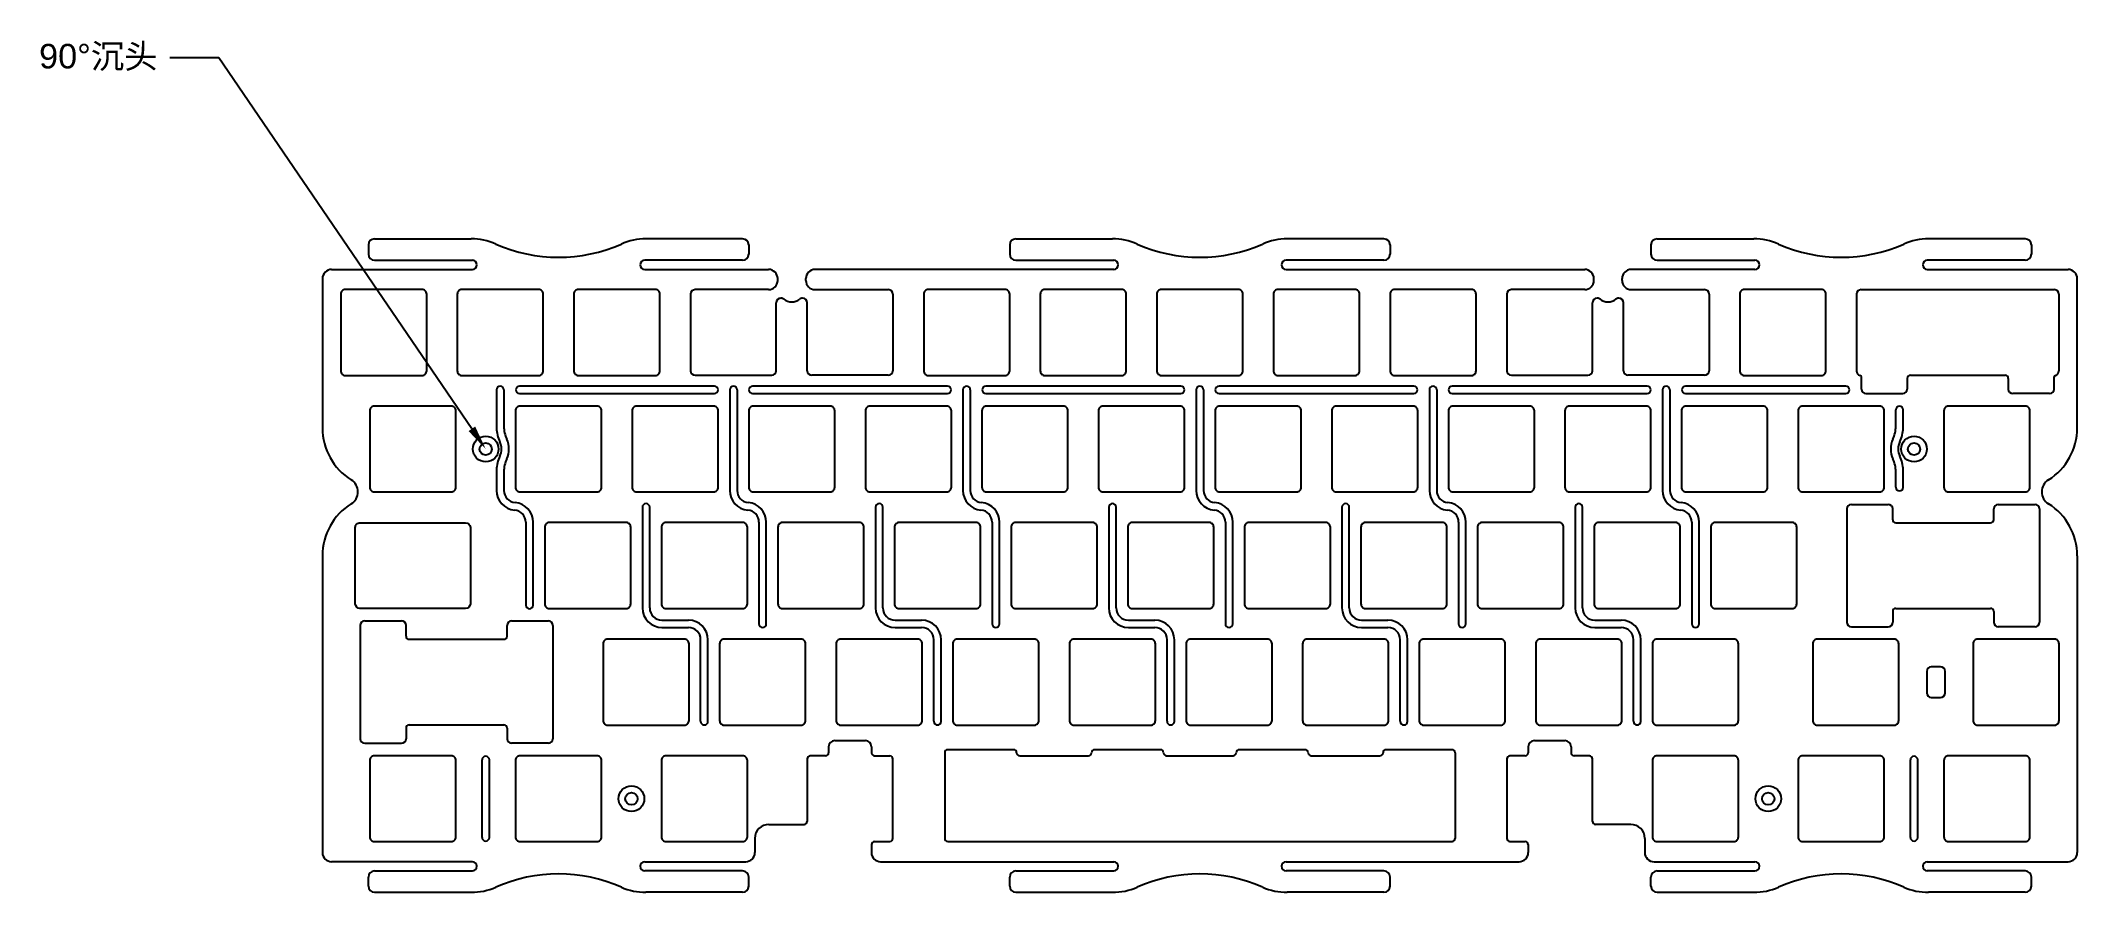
# Model space of a CAD drawing. Header units: millimetres. Extents: x -34 to 299, y 18 to 157.
import ezdxf
from ezdxf import colors
from ezdxf.entities.mleader import LeaderData, LeaderLine
from ezdxf.math import Vec2, Vec3

# ---------------------------------------------------------------- set-up
doc = ezdxf.new("R2010")
doc.units = ezdxf.units.MM
doc.styles.get("Standard").update_dxf_attribs({"font": 'arial.ttf'})

msp = doc.modelspace()

# ---------------------------------------------------------------- linework, layer by layer
for p, q in [((19.66, 124.01), (19.66, 122.51)), ((20.66, 125.01), (36.46, 125.01)), ((80.81, 125.01), (65.02, 125.01)), ((81.81, 124.01), (81.81, 122.51)), ((124.44, 124.01), (124.44, 122.51)), ((125.44, 125.01), (141.23, 125.01)), ((185.59, 125.01), (169.8, 125.01)), ((186.59, 124.01), (186.59, 122.51)), ((229.21, 124.01), (229.21, 122.51)), ((230.21, 125.01), (246.01, 125.01)), ((290.36, 125.01), (274.57, 125.01)), ((291.36, 124.01), (291.36, 122.51)), ((13.66, 120.01), (36.66, 120.01)), ((20.66, 121.51), (36.66, 121.51)), ((37.41, 120.76), (37.41, 120.76)), ((64.06, 120.76), (64.06, 120.76)), ((80.81, 121.51), (64.81, 121.51)), ((64.81, 120.01), (85.04, 120.01)), ((141.44, 120.01), (92.64, 120.01)), ((125.44, 121.51), (141.44, 121.51)), ((142.19, 120.76), (142.19, 120.76)), ((168.84, 120.76), (168.84, 120.76)), ((185.59, 121.51), (169.59, 121.51)), ((169.59, 120.01), (218.39, 120.01)), ((246.21, 120.01), (225.99, 120.01)), ((230.21, 121.51), (246.21, 121.51)), ((246.96, 120.76), (246.96, 120.76)), ((273.61, 120.76), (273.61, 120.76)), ((290.36, 121.51), (274.36, 121.51)), ((274.36, 120.01), (297.36, 120.01)), ((12.16, 118.51), (12.16, 94.11)), ((85.04, 116.71), (73.06, 116.71)), ((86.54, 118.21), (86.54, 118.51)), ((91.14, 118.21), (91.14, 118.51)), ((92.64, 116.71), (104.61, 116.71)), ((218.39, 116.71), (206.41, 116.71)), ((219.89, 118.21), (219.89, 118.51)), ((224.49, 118.21), (224.49, 118.51)), ((225.99, 116.71), (237.96, 116.71)), ((298.86, 94.11), (298.86, 118.51)), ((72.31, 115.96), (72.31, 103.46)), ((86.31, 103.46), (86.31, 114.56)), ((87.06, 115.31), (87.09, 115.31)), ((90.61, 115.31), (90.59, 115.31)), ((91.36, 103.46), (91.36, 114.56)), ((105.36, 115.96), (105.36, 103.46)), ((205.66, 115.96), (205.66, 103.46)), ((219.66, 103.46), (219.66, 114.56)), ((220.41, 115.31), (220.44, 115.31)), ((223.96, 115.31), (223.94, 115.31)), ((224.71, 103.46), (224.71, 114.56)), ((238.71, 115.96), (238.71, 103.46)), ((262.81, 115.96), (262.81, 103.43)), ((295.86, 115.96), (295.86, 103.43)), ((40.61, 100.34), (40.61, 94.1)), ((41.21, 100.94), (41.21, 100.94)), ((41.81, 100.34), (41.81, 94.37)), ((43.74, 100.34), (43.74, 100.34)), ((76.19, 100.94), (44.34, 100.94)), ((73.06, 102.71), (85.56, 102.71)), ((76.79, 100.34), (76.79, 100.34)), ((78.71, 100.34), (78.71, 83.87)), ((79.31, 100.94), (79.31, 100.94)), ((79.91, 100.34), (79.91, 83.89)), ((81.84, 100.34), (81.84, 100.34)), ((114.29, 100.94), (82.44, 100.94)), ((104.61, 102.71), (92.11, 102.71)), ((114.89, 100.34), (114.89, 100.34)), ((116.81, 100.34), (116.81, 83.87)), ((117.41, 100.94), (117.41, 100.94)), ((118.01, 100.34), (118.01, 83.89)), ((119.94, 100.34), (119.94, 100.34)), ((152.39, 100.94), (120.54, 100.94)), ((152.99, 100.34), (152.99, 100.34)), ((154.91, 100.34), (154.91, 83.87)), ((155.51, 100.94), (155.51, 100.94)), ((156.11, 100.34), (156.11, 83.89)), ((158.04, 100.34), (158.04, 100.34)), ((190.49, 100.94), (158.64, 100.94)), ((191.09, 100.34), (191.09, 100.34)), ((193.01, 100.34), (193.01, 83.87)), ((193.61, 100.94), (193.61, 100.94)), ((194.21, 100.34), (194.21, 83.89)), ((196.14, 100.34), (196.14, 100.34)), ((228.59, 100.94), (196.74, 100.94)), ((206.41, 102.71), (218.91, 102.71)), ((237.96, 102.71), (225.46, 102.71)), ((229.19, 100.34), (229.19, 100.34)), ((231.11, 100.34), (231.11, 83.87)), ((231.71, 100.94), (231.71, 100.94)), ((232.31, 100.34), (232.31, 83.89)), ((234.24, 100.34), (234.24, 100.34)), ((261.06, 100.94), (234.84, 100.94)), ((261.66, 100.34), (261.66, 100.34)), ((263.59, 100.46), (263.59, 102.44)), ((271.09, 102.21), (271.09, 100.46)), ((287.59, 102.21), (287.59, 100.46)), ((295.09, 100.46), (295.09, 102.44)), ((44.34, 99.74), (76.19, 99.74)), ((82.44, 99.74), (114.29, 99.74)), ((120.54, 99.74), (152.39, 99.74)), ((158.64, 99.74), (190.49, 99.74)), ((196.74, 99.74), (228.59, 99.74)), ((234.84, 99.74), (261.06, 99.74)), ((269.21, 94.37), (269.21, 97.06)), ((269.81, 97.66), (269.81, 97.66)), ((270.41, 94.1), (270.41, 97.06)), ((40.61, 87.23), (40.61, 83.87)), ((41.81, 86.96), (41.81, 83.89)), ((269.21, 84.41), (269.21, 86.96)), ((270.41, 84.41), (270.41, 87.23)), ((269.81, 83.81), (269.81, 83.81)), ((64.43, 81.14), (64.43, 64.69)), ((65.03, 81.74), (65.03, 81.74)), ((65.63, 64.69), (65.63, 81.14)), ((102.53, 81.14), (102.53, 64.69)), ((103.13, 81.74), (103.13, 81.74)), ((103.73, 64.69), (103.73, 81.14)), ((140.63, 81.14), (140.63, 64.69)), ((141.23, 81.74), (141.23, 81.74)), ((141.83, 64.69), (141.83, 81.14)), ((178.73, 81.14), (178.73, 64.69)), ((179.33, 81.74), (179.33, 81.74)), ((179.93, 64.69), (179.93, 81.14)), ((216.83, 81.14), (216.83, 64.69)), ((217.43, 81.74), (217.43, 81.74)), ((218.03, 64.69), (218.03, 81.14)), ((268.71, 79.11), (268.71, 80.86)), ((285.21, 79.11), (285.21, 80.86)), ((285.96, 81.61), (291.96, 81.61)), ((45.38, 78.69), (45.38, 65.16)), ((46.58, 65.16), (46.58, 78.71)), ((83.48, 78.69), (83.48, 62.09)), ((84.68, 62.09), (84.68, 78.71)), ((121.58, 78.69), (121.58, 62.09)), ((122.78, 62.09), (122.78, 78.71)), ((159.68, 78.69), (159.68, 62.09)), ((160.88, 62.09), (160.88, 78.71)), ((197.78, 78.69), (197.78, 62.09)), ((198.98, 62.09), (198.98, 78.71)), ((235.88, 78.69), (235.88, 62.09)), ((237.08, 62.09), (237.08, 78.71)), ((12.16, 73.22), (12.16, 24.71)), ((298.86, 73.22), (298.86, 24.71)), ((45.98, 64.56), (45.98, 64.56)), ((268.71, 64.11), (268.71, 62.36)), ((285.21, 64.11), (285.21, 62.36)), ((25.82, 60.06), (25.82, 61.81)), ((42.32, 60.06), (42.32, 61.81)), ((43.07, 62.56), (49.07, 62.56)), ((67.63, 62.69), (71.95, 62.69)), ((67.63, 61.49), (71.95, 61.49)), ((84.08, 61.49), (84.08, 61.49)), ((105.73, 62.69), (110.05, 62.69)), ((105.73, 61.49), (110.05, 61.49)), ((122.18, 61.49), (122.18, 61.49)), ((143.83, 62.69), (148.15, 62.69)), ((143.83, 61.49), (148.15, 61.49)), ((160.28, 61.49), (160.28, 61.49)), ((181.93, 62.69), (186.25, 62.69)), ((181.93, 61.49), (186.25, 61.49)), ((198.38, 61.49), (198.38, 61.49)), ((220.03, 62.69), (224.35, 62.69)), ((220.03, 61.49), (224.35, 61.49)), ((236.48, 61.49), (236.48, 61.49)), ((73.95, 46.16), (73.95, 59.49)), ((75.15, 46.16), (75.15, 59.49)), ((112.05, 46.16), (112.05, 59.49)), ((113.25, 46.16), (113.25, 59.49)), ((150.15, 46.16), (150.15, 59.49)), ((151.35, 46.16), (151.35, 59.49)), ((188.25, 46.16), (188.25, 59.49)), ((189.45, 46.16), (189.45, 59.49)), ((226.35, 46.16), (226.35, 59.49)), ((227.55, 46.16), (227.55, 59.49)), ((274.27, 54.31), (274.27, 50.81)), ((276.52, 55.06), (275.02, 55.06)), ((277.27, 50.81), (277.27, 54.31)), ((275.02, 50.06), (276.52, 50.06)), ((25.82, 45.06), (25.82, 43.31)), ((42.32, 45.06), (42.32, 43.31)), ((74.55, 45.56), (74.55, 45.56)), ((112.65, 45.56), (112.65, 45.56)), ((150.75, 45.56), (150.75, 45.56)), ((188.85, 45.56), (188.85, 45.56)), ((226.95, 45.56), (226.95, 45.56)), ((38.83, 40.44), (38.83, 40.44)), ((91.36, 40.01), (91.36, 29.81)), ((94.36, 40.51), (91.86, 40.51)), ((94.86, 42.01), (94.86, 41.01)), ((101.86, 42.01), (101.86, 41.01)), ((102.36, 40.51), (104.86, 40.51)), ((105.36, 27.01), (105.36, 40.01)), ((113.82, 41.01), (113.82, 27.01)), ((125.08, 41.51), (114.32, 41.51)), ((125.58, 41.01), (125.58, 41.01)), ((126.08, 40.51), (137.32, 40.51)), ((137.82, 41.01), (137.82, 41.01)), ((149.08, 41.51), (138.32, 41.51)), ((149.58, 41.01), (149.58, 41.01)), ((150.08, 40.51), (160.94, 40.51)), ((161.44, 41.01), (161.44, 41.01)), ((172.71, 41.51), (161.94, 41.51)), ((173.21, 41.01), (173.21, 41.01)), ((173.71, 40.51), (184.94, 40.51)), ((185.44, 41.01), (185.44, 41.01)), ((196.71, 41.51), (185.94, 41.51)), ((197.21, 41.01), (197.21, 27.01)), ((205.66, 40.01), (205.66, 27.01)), ((208.66, 40.51), (206.16, 40.51)), ((209.16, 42.01), (209.16, 41.01)), ((216.16, 42.01), (216.16, 41.01)), ((219.16, 40.51), (216.66, 40.51)), ((219.66, 29.81), (219.66, 40.01)), ((272.19, 40.44), (272.19, 40.44)), ((38.23, 27.19), (38.23, 39.84)), ((39.43, 27.19), (39.43, 39.84)), ((271.59, 27.19), (271.59, 39.84)), ((272.79, 27.19), (272.79, 39.84)), ((82.81, 27.01), (82.81, 24.71)), ((85.11, 29.31), (90.86, 29.31)), ((225.91, 29.31), (220.16, 29.31)), ((228.21, 27.01), (228.21, 24.71)), ((38.83, 26.59), (38.83, 26.59)), ((101.86, 26.01), (101.86, 24.71)), ((102.36, 26.51), (104.86, 26.51)), ((114.32, 26.51), (196.71, 26.51)), ((206.16, 26.51), (208.66, 26.51)), ((209.16, 26.01), (209.16, 24.71)), ((272.19, 26.59), (272.19, 26.59)), ((36.66, 23.21), (13.66, 23.21)), ((19.66, 19.21), (19.66, 20.71)), ((20.66, 21.71), (36.66, 21.71)), ((37.41, 22.46), (37.41, 22.46)), ((64.06, 22.46), (64.06, 22.46)), ((64.81, 23.21), (81.31, 23.21)), ((80.81, 21.71), (64.81, 21.71)), ((81.81, 19.21), (81.81, 20.71)), ((103.36, 23.21), (141.44, 23.21)), ((124.44, 19.21), (124.44, 20.71)), ((125.44, 21.71), (141.44, 21.71)), ((142.19, 22.46), (142.19, 22.46)), ((168.84, 22.46), (168.84, 22.46)), ((169.59, 23.21), (207.66, 23.21)), ((185.59, 21.71), (169.59, 21.71)), ((186.59, 19.21), (186.59, 20.71)), ((229.21, 19.21), (229.21, 20.71)), ((229.71, 23.21), (246.21, 23.21)), ((230.21, 21.71), (246.21, 21.71)), ((246.96, 22.46), (246.96, 22.46)), ((273.61, 22.46), (273.61, 22.46)), ((274.36, 23.21), (297.36, 23.21)), ((290.36, 21.71), (274.36, 21.71)), ((291.36, 19.21), (291.36, 20.71)), ((20.66, 18.21), (36.46, 18.21)), ((80.81, 18.21), (65.02, 18.21)), ((125.44, 18.21), (141.23, 18.21)), ((185.59, 18.21), (169.8, 18.21)), ((230.21, 18.21), (246.01, 18.21)), ((290.36, 18.21), (274.57, 18.21))]:
    msp.add_line(p, q)
at = {"linetype": 'Continuous'}
for p, q in [((263.56, 116.71), (295.11, 116.71)), ((271.59, 102.71), (287.09, 102.71)), ((264.34, 99.71), (270.34, 99.71)), ((294.34, 99.71), (288.34, 99.71)), ((261.21, 80.86), (261.21, 62.36)), ((261.96, 81.61), (267.96, 81.61)), ((292.71, 80.86), (292.71, 62.36)), ((269.21, 78.61), (284.71, 78.61)), ((269.21, 64.61), (284.71, 64.61)), ((18.32, 61.81), (18.32, 43.31)), ((19.07, 62.56), (25.07, 62.56)), ((49.82, 61.81), (49.82, 43.31)), ((261.96, 61.61), (267.96, 61.61)), ((291.96, 61.61), (285.96, 61.61)), ((26.32, 59.56), (41.82, 59.56)), ((26.32, 45.56), (41.82, 45.56)), ((19.07, 42.56), (25.07, 42.56)), ((49.07, 42.56), (43.07, 42.56)), ((95.86, 43.01), (100.86, 43.01)), ((210.16, 43.01), (215.16, 43.01))]:
    msp.add_line(p, q, dxfattribs=at)
for points in [[(15.89, 102.69), (28.44, 102.69, 0.414214), (29.19, 103.44), (29.19, 115.99, 0.414214), (28.44, 116.74), (15.89, 116.74, 0.414214), (15.14, 115.99), (15.14, 103.44, 0.414214)], [(34.94, 102.69), (47.49, 102.69, 0.414214), (48.24, 103.44), (48.24, 115.99, 0.414214), (47.49, 116.74), (34.94, 116.74, 0.414214), (34.19, 115.99), (34.19, 103.44, 0.414214)], [(53.99, 102.69), (66.54, 102.69, 0.414214), (67.29, 103.44), (67.29, 115.99, 0.414214), (66.54, 116.74), (53.99, 116.74, 0.414214), (53.24, 115.99), (53.24, 103.44, 0.414214)], [(111.14, 102.69), (123.69, 102.69, 0.414214), (124.44, 103.44), (124.44, 115.99, 0.414214), (123.69, 116.74), (111.14, 116.74, 0.414214), (110.39, 115.99), (110.39, 103.44, 0.414214)], [(130.19, 102.69), (142.74, 102.69, 0.414214), (143.49, 103.44), (143.49, 115.99, 0.414214), (142.74, 116.74), (130.19, 116.74, 0.414214), (129.44, 115.99), (129.44, 103.44, 0.414214)], [(149.24, 102.69), (161.79, 102.69, 0.414214), (162.54, 103.44), (162.54, 115.99, 0.414214), (161.79, 116.74), (149.24, 116.74, 0.414214), (148.49, 115.99), (148.49, 103.44, 0.414214)], [(168.29, 102.69), (180.84, 102.69, 0.414214), (181.59, 103.44), (181.59, 115.99, 0.414214), (180.84, 116.74), (168.29, 116.74, 0.414214), (167.54, 115.99), (167.54, 103.44, 0.414214)], [(187.34, 102.69), (199.89, 102.69, 0.414214), (200.64, 103.44), (200.64, 115.99, 0.414214), (199.89, 116.74), (187.34, 116.74, 0.414214), (186.59, 115.99), (186.59, 103.44, 0.414214)], [(244.49, 102.69), (257.04, 102.69, 0.414214), (257.79, 103.44), (257.79, 115.99, 0.414214), (257.04, 116.74), (244.49, 116.74, 0.414214), (243.74, 115.99), (243.74, 103.44, 0.414214)], [(20.65, 83.64), (33.2, 83.64, 0.414214), (33.95, 84.39), (33.95, 96.94, 0.414214), (33.2, 97.69), (20.65, 97.69, 0.414214), (19.9, 96.94), (19.9, 84.39, 0.414214)], [(44.46, 83.64), (57.01, 83.64, 0.414214), (57.76, 84.39), (57.76, 96.94, 0.414214), (57.01, 97.69), (44.46, 97.69, 0.414214), (43.71, 96.94), (43.71, 84.39, 0.414214)], [(63.51, 83.64), (76.06, 83.64, 0.414214), (76.81, 84.39), (76.81, 96.94, 0.414214), (76.06, 97.69), (63.51, 97.69, 0.414214), (62.76, 96.94), (62.76, 84.39, 0.414214)], [(82.56, 83.64), (95.11, 83.64, 0.414214), (95.86, 84.39), (95.86, 96.94, 0.414214), (95.11, 97.69), (82.56, 97.69, 0.414214), (81.81, 96.94), (81.81, 84.39, 0.414214)], [(101.61, 83.64), (114.16, 83.64, 0.414214), (114.91, 84.39), (114.91, 96.94, 0.414214), (114.16, 97.69), (101.61, 97.69, 0.414214), (100.86, 96.94), (100.86, 84.39, 0.414214)], [(120.66, 83.64), (133.21, 83.64, 0.414214), (133.96, 84.39), (133.96, 96.94, 0.414214), (133.21, 97.69), (120.66, 97.69, 0.414214), (119.91, 96.94), (119.91, 84.39, 0.414214)], [(139.71, 83.64), (152.26, 83.64, 0.414214), (153.01, 84.39), (153.01, 96.94, 0.414214), (152.26, 97.69), (139.71, 97.69, 0.414214), (138.96, 96.94), (138.96, 84.39, 0.414214)], [(158.76, 83.64), (171.31, 83.64, 0.414214), (172.06, 84.39), (172.06, 96.94, 0.414214), (171.31, 97.69), (158.76, 97.69, 0.414214), (158.01, 96.94), (158.01, 84.39, 0.414214)], [(177.81, 83.64), (190.36, 83.64, 0.414214), (191.11, 84.39), (191.11, 96.94, 0.414214), (190.36, 97.69), (177.81, 97.69, 0.414214), (177.06, 96.94), (177.06, 84.39, 0.414214)], [(196.86, 83.64), (209.41, 83.64, 0.414214), (210.16, 84.39), (210.16, 96.94, 0.414214), (209.41, 97.69), (196.86, 97.69, 0.414214), (196.11, 96.94), (196.11, 84.39, 0.414214)], [(215.91, 83.64), (228.46, 83.64, 0.414214), (229.21, 84.39), (229.21, 96.94, 0.414214), (228.46, 97.69), (215.91, 97.69, 0.414214), (215.16, 96.94), (215.16, 84.39, 0.414214)], [(234.96, 83.64), (247.51, 83.64, 0.414214), (248.26, 84.39), (248.26, 96.94, 0.414214), (247.51, 97.69), (234.96, 97.69, 0.414214), (234.21, 96.94), (234.21, 84.39, 0.414214)], [(254.01, 83.64), (266.56, 83.64, 0.414214), (267.31, 84.39), (267.31, 96.94, 0.414214), (266.56, 97.69), (254.01, 97.69, 0.414214), (253.26, 96.94), (253.26, 84.39, 0.414214)], [(277.83, 83.64), (290.38, 83.64, 0.414214), (291.13, 84.39), (291.13, 96.94, 0.414214), (290.38, 97.69), (277.83, 97.69, 0.414214), (277.08, 96.94), (277.08, 84.39, 0.414214)], [(17.52, 77.86, -0.414214), (18.29, 78.61), (35.56, 78.61, -0.391227), (36.33, 77.86), (36.33, 65.36, -0.391227), (35.56, 64.61), (18.29, 64.61, -0.391227), (17.52, 65.36)], [(49.23, 64.59), (61.78, 64.59, 0.414214), (62.53, 65.34), (62.53, 77.89, 0.414214), (61.78, 78.64), (49.23, 78.64, 0.414214), (48.48, 77.89), (48.48, 65.34, 0.414214)], [(68.28, 64.59), (80.83, 64.59, 0.414214), (81.58, 65.34), (81.58, 77.89, 0.414214), (80.83, 78.64), (68.28, 78.64, 0.414214), (67.53, 77.89), (67.53, 65.34, 0.414214)], [(87.33, 64.59), (99.88, 64.59, 0.414214), (100.63, 65.34), (100.63, 77.89, 0.414214), (99.88, 78.64), (87.33, 78.64, 0.414214), (86.58, 77.89), (86.58, 65.34, 0.414214)], [(106.38, 64.59), (118.93, 64.59, 0.414214), (119.68, 65.34), (119.68, 77.89, 0.414214), (118.93, 78.64), (106.38, 78.64, 0.414214), (105.63, 77.89), (105.63, 65.34, 0.414214)], [(125.43, 64.59), (137.98, 64.59, 0.414214), (138.73, 65.34), (138.73, 77.89, 0.414214), (137.98, 78.64), (125.43, 78.64, 0.414214), (124.68, 77.89), (124.68, 65.34, 0.414214)], [(144.48, 64.59), (157.03, 64.59, 0.414214), (157.78, 65.34), (157.78, 77.89, 0.414214), (157.03, 78.64), (144.48, 78.64, 0.414214), (143.73, 77.89), (143.73, 65.34, 0.414214)], [(163.53, 64.59), (176.08, 64.59, 0.414214), (176.83, 65.34), (176.83, 77.89, 0.414214), (176.08, 78.64), (163.53, 78.64, 0.414214), (162.78, 77.89), (162.78, 65.34, 0.414214)], [(182.58, 64.59), (195.13, 64.59, 0.414214), (195.88, 65.34), (195.88, 77.89, 0.414214), (195.13, 78.64), (182.58, 78.64, 0.414214), (181.83, 77.89), (181.83, 65.34, 0.414214)], [(201.63, 64.59), (214.18, 64.59, 0.414214), (214.93, 65.34), (214.93, 77.89, 0.414214), (214.18, 78.64), (201.63, 78.64, 0.414214), (200.88, 77.89), (200.88, 65.34, 0.414214)], [(220.68, 64.59), (233.23, 64.59, 0.414214), (233.98, 65.34), (233.98, 77.89, 0.414214), (233.23, 78.64), (220.68, 78.64, 0.414214), (219.93, 77.89), (219.93, 65.34, 0.414214)], [(239.73, 64.59), (252.28, 64.59, 0.414214), (253.03, 65.34), (253.03, 77.89, 0.414214), (252.28, 78.64), (239.73, 78.64, 0.414214), (238.98, 77.89), (238.98, 65.34, 0.414214)], [(58.75, 45.54), (71.3, 45.54, 0.414214), (72.05, 46.29), (72.05, 58.84, 0.414214), (71.3, 59.59), (58.75, 59.59, 0.414214), (58, 58.84), (58, 46.29, 0.414214)], [(77.8, 45.54), (90.35, 45.54, 0.414214), (91.1, 46.29), (91.1, 58.84, 0.414214), (90.35, 59.59), (77.8, 59.59, 0.414214), (77.05, 58.84), (77.05, 46.29, 0.414214)], [(96.85, 45.54), (109.4, 45.54, 0.414214), (110.15, 46.29), (110.15, 58.84, 0.414214), (109.4, 59.59), (96.85, 59.59, 0.414214), (96.1, 58.84), (96.1, 46.29, 0.414214)], [(115.9, 45.54), (128.45, 45.54, 0.414214), (129.2, 46.29), (129.2, 58.84, 0.414214), (128.45, 59.59), (115.9, 59.59, 0.414214), (115.15, 58.84), (115.15, 46.29, 0.414214)], [(134.95, 45.54), (147.5, 45.54, 0.414214), (148.25, 46.29), (148.25, 58.84, 0.414214), (147.5, 59.59), (134.95, 59.59, 0.414214), (134.2, 58.84), (134.2, 46.29, 0.414214)], [(154, 45.54), (166.55, 45.54, 0.414214), (167.3, 46.29), (167.3, 58.84, 0.414214), (166.55, 59.59), (154, 59.59, 0.414214), (153.25, 58.84), (153.25, 46.29, 0.414214)], [(173.05, 45.54), (185.6, 45.54, 0.414214), (186.35, 46.29), (186.35, 58.84, 0.414214), (185.6, 59.59), (173.05, 59.59, 0.414214), (172.3, 58.84), (172.3, 46.29, 0.414214)], [(192.1, 45.54), (204.65, 45.54, 0.414214), (205.4, 46.29), (205.4, 58.84, 0.414214), (204.65, 59.59), (192.1, 59.59, 0.414214), (191.35, 58.84), (191.35, 46.29, 0.414214)], [(211.15, 45.54), (223.7, 45.54, 0.414214), (224.45, 46.29), (224.45, 58.84, 0.414214), (223.7, 59.59), (211.15, 59.59, 0.414214), (210.4, 58.84), (210.4, 46.29, 0.414214)], [(230.2, 45.54), (242.75, 45.54, 0.414214), (243.5, 46.29), (243.5, 58.84, 0.414214), (242.75, 59.59), (230.2, 59.59, 0.414214), (229.45, 58.84), (229.45, 46.29, 0.414214)], [(256.39, 45.54), (268.94, 45.54, 0.414214), (269.69, 46.29), (269.69, 58.84, 0.414214), (268.94, 59.59), (256.39, 59.59, 0.414214), (255.64, 58.84), (255.64, 46.29, 0.414214)], [(282.59, 45.54), (295.14, 45.54, 0.414214), (295.89, 46.29), (295.89, 58.84, 0.414214), (295.14, 59.59), (282.59, 59.59, 0.414214), (281.84, 58.84), (281.84, 46.29, 0.414214)], [(20.65, 26.49), (33.2, 26.49, 0.414214), (33.95, 27.24), (33.95, 39.79, 0.414214), (33.2, 40.54), (20.65, 40.54, 0.414214), (19.9, 39.79), (19.9, 27.24, 0.414214)], [(44.46, 26.49), (57.01, 26.49, 0.414214), (57.76, 27.24), (57.76, 39.79, 0.414214), (57.01, 40.54), (44.46, 40.54, 0.414214), (43.71, 39.79), (43.71, 27.24, 0.414214)], [(68.28, 26.49), (80.83, 26.49, 0.414214), (81.58, 27.24), (81.58, 39.79, 0.414214), (80.83, 40.54), (68.28, 40.54, 0.414214), (67.53, 39.79), (67.53, 27.24, 0.414214)], [(230.2, 26.49), (242.75, 26.49, 0.414214), (243.5, 27.24), (243.5, 39.79, 0.414214), (242.75, 40.54), (230.2, 40.54, 0.414214), (229.45, 39.79), (229.45, 27.24, 0.414214)], [(254.01, 26.49), (266.56, 26.49, 0.414214), (267.31, 27.24), (267.31, 39.79, 0.414214), (266.56, 40.54), (254.01, 40.54, 0.414214), (253.26, 39.79), (253.26, 27.24, 0.414214)], [(277.83, 26.49), (290.38, 26.49, 0.414214), (291.13, 27.24), (291.13, 39.79, 0.414214), (290.38, 40.54), (277.83, 40.54, 0.414214), (277.08, 39.79), (277.08, 27.24, 0.414214)]]:
    msp.add_lwpolyline(points, format="xyb", close=True)
for centre, radius in [((38.83, 90.66), 2.1), ((38.83, 90.66), 1), ((272.19, 90.66), 2.1), ((272.19, 90.66), 1), ((62.64, 33.51), 2.1), ((62.64, 33.51), 1), ((248.38, 33.51), 2.1), ((248.38, 33.51), 1)]:
    msp.add_circle(centre, radius)
for centre, radius, start, end in [((20.66, 124.01), 1, 90, 180), ((36.46, 115.01), 10, 66.2758, 90), ((50.74, 147.51), 25.5, 246.2758, 293.7242), ((65.02, 115.01), 10, 90, 113.7242), ((80.81, 124.01), 1, 0, 90), ((125.44, 124.01), 1, 90, 180), ((141.23, 115.01), 10, 66.2758, 90), ((155.51, 147.51), 25.5, 246.2758, 293.7242), ((169.8, 115.01), 10, 90, 113.7242), ((185.59, 124.01), 1, 0, 90), ((230.21, 124.01), 1, 90, 180), ((246.01, 115.01), 10, 66.2758, 90), ((260.29, 147.51), 25.5, 246.2758, 293.7242), ((274.57, 115.01), 10, 90, 113.7242), ((290.36, 124.01), 1, 0, 90), ((13.66, 118.51), 1.5, 90, 180), ((20.66, 122.51), 1, 180, 270), ((36.66, 120.76), 0.75, 0, 90), ((36.66, 120.76), 0.75, 270, 0), ((64.81, 120.76), 0.75, 90, 180), ((64.81, 120.76), 0.75, 180, 270), ((80.81, 122.51), 1, 270, 0), ((85.04, 118.51), 1.5, 0, 90), ((92.64, 118.51), 1.5, 90, 180), ((125.44, 122.51), 1, 180, 270), ((141.44, 120.76), 0.75, 0, 90), ((141.44, 120.76), 0.75, 270, 0), ((169.59, 120.76), 0.75, 90, 180), ((169.59, 120.76), 0.75, 180, 270), ((185.59, 122.51), 1, 270, 0), ((218.39, 118.51), 1.5, 0, 90), ((225.99, 118.51), 1.5, 90, 180), ((230.21, 122.51), 1, 180, 270), ((246.21, 120.76), 0.75, 0, 90), ((246.21, 120.76), 0.75, 270, 0), ((274.36, 120.76), 0.75, 90, 180), ((274.36, 120.76), 0.75, 180, 270), ((290.36, 122.51), 1, 270, 0), ((297.36, 118.51), 1.5, 0, 90), ((73.06, 115.96), 0.75, 90, 180), ((85.04, 118.21), 1.5, 270, 0), ((92.64, 118.21), 1.5, 180, 270), ((104.61, 115.96), 0.75, 0, 90), ((206.41, 115.96), 0.75, 90, 180), ((218.39, 118.21), 1.5, 270, 0), ((225.99, 118.21), 1.5, 180, 270), ((237.96, 115.96), 0.75, 0, 90), ((263.56, 115.96), 0.75, 90, 180), ((295.11, 115.96), 0.75, 360, 90), ((87.06, 114.56), 0.75, 90, 180), ((87.09, 114.56), 0.75, 52.1364, 90), ((88.84, 116.81), 2.1, 232.1364, 307.8636), ((90.59, 114.56), 0.75, 90, 127.8636), ((90.61, 114.56), 0.75, 0, 90), ((220.41, 114.56), 0.75, 90, 180), ((220.44, 114.56), 0.75, 52.1364, 90), ((222.19, 116.81), 2.1, 232.1364, 307.8636), ((223.94, 114.56), 0.75, 90, 127.8636), ((223.96, 114.56), 0.75, 0, 90), ((73.06, 103.46), 0.75, 180, 270), ((85.56, 103.46), 0.75, 270, 0), ((92.11, 103.46), 0.75, 180, 270), ((104.61, 103.46), 0.75, 270, 0), ((206.41, 103.46), 0.75, 180, 270), ((218.91, 103.46), 0.75, 270, 0), ((225.46, 103.46), 0.75, 180, 270), ((237.96, 103.46), 0.75, 270, 0), ((263.56, 103.43), 0.75, 180, 255.883), ((295.11, 103.43), 0.75, 284.117, 360), ((41.21, 100.34), 0.6, 90, 180), ((41.21, 100.34), 0.6, 0, 90), ((44.34, 100.34), 0.6, 90, 180), ((44.34, 100.34), 0.6, 180, 270), ((76.19, 100.34), 0.6, 0, 90), ((76.19, 100.34), 0.6, 270, 0), ((79.31, 100.34), 0.6, 90, 180), ((79.31, 100.34), 0.6, 0, 90), ((82.44, 100.34), 0.6, 90, 180), ((82.44, 100.34), 0.6, 180, 270), ((114.29, 100.34), 0.6, 0, 90), ((114.29, 100.34), 0.6, 270, 0), ((117.41, 100.34), 0.6, 90, 180), ((117.41, 100.34), 0.6, 0, 90), ((120.54, 100.34), 0.6, 90, 180), ((120.54, 100.34), 0.6, 180, 270), ((152.39, 100.34), 0.6, 0, 90), ((152.39, 100.34), 0.6, 270, 0), ((155.51, 100.34), 0.6, 90, 180), ((155.51, 100.34), 0.6, 0, 90), ((158.64, 100.34), 0.6, 90, 180), ((158.64, 100.34), 0.6, 180, 270), ((190.49, 100.34), 0.6, 0, 90), ((190.49, 100.34), 0.6, 270, 0), ((193.61, 100.34), 0.6, 90, 180), ((193.61, 100.34), 0.6, 0, 90), ((196.74, 100.34), 0.6, 90, 180), ((196.74, 100.34), 0.6, 180, 270), ((228.59, 100.34), 0.6, 0, 90), ((228.59, 100.34), 0.6, 270, 0), ((231.71, 100.34), 0.6, 90, 180), ((231.71, 100.34), 0.6, 0, 90), ((234.84, 100.34), 0.6, 90, 180), ((234.84, 100.34), 0.6, 180, 270), ((261.06, 100.34), 0.6, 0, 90), ((261.06, 100.34), 0.6, 270, 0), ((263.31, 102.44), 0.275, 0, 75.883), ((264.34, 100.46), 0.75, 180, 270), ((270.34, 100.46), 0.75, 270, 0), ((271.59, 102.21), 0.5, 90, 180), ((287.09, 102.21), 0.5, 0, 90), ((288.34, 100.46), 0.75, 180, 270), ((294.34, 100.46), 0.75, 270, 360), ((295.36, 102.44), 0.275, 104.117, 180), ((269.81, 97.06), 0.6, 90, 180), ((269.81, 97.06), 0.6, 0, 90), ((22.16, 94.11), 10, 180, 238.0989), ((45.61, 94.1), 5, 180, 206.8401), ((46.81, 94.37), 5, 180, 204.9114), ((264.21, 94.37), 5, 335.0886, 360), ((265.41, 94.1), 5, 333.1599, 0), ((288.86, 94.11), 10, 301.9011, 0), ((38.83, 90.66), 2.6, 333.1599, 26.8401), ((38.83, 90.66), 3.8, 335.0886, 24.9114), ((272.19, 90.66), 3.8, 155.0886, 204.9114), ((272.19, 90.66), 2.6, 153.1599, 206.8401), ((45.61, 87.23), 5, 153.1599, 180), ((46.81, 86.96), 5, 155.0886, 180), ((264.21, 86.96), 5, 0, 24.9114), ((265.41, 87.23), 5, 0, 26.8401), ((15.66, 83.66), 2.3, 301.9011, 58.0989), ((43.81, 83.87), 3.2, 180, 265.1736), ((43.81, 83.89), 2, 180, 265.1736), ((81.91, 83.87), 3.2, 180, 265.1736), ((81.91, 83.89), 2, 180, 265.1736), ((120.01, 83.87), 3.2, 180, 265.1736), ((120.01, 83.89), 2, 180, 265.1736), ((158.11, 83.87), 3.2, 180, 265.1736), ((158.11, 83.89), 2, 180, 265.1736), ((196.21, 83.87), 3.2, 180, 265.1736), ((196.21, 83.89), 2, 180, 265.1736), ((234.31, 83.87), 3.2, 180, 265.1736), ((234.31, 83.89), 2, 180, 265.1736), ((269.81, 84.41), 0.6, 180, 270), ((269.81, 84.41), 0.6, 270, 0), ((295.36, 83.66), 2.3, 121.9011, 238.0989), ((22.16, 73.22), 10, 121.9011, 180), ((43.38, 78.69), 2, 0, 85.1736), ((43.38, 78.71), 3.2, 0, 85.1736), ((65.03, 81.14), 0.6, 90, 180), ((65.03, 81.14), 0.6, 360, 90), ((81.48, 78.69), 2, 0, 85.1736), ((81.48, 78.71), 3.2, 0, 85.1736), ((103.13, 81.14), 0.6, 90, 180), ((103.13, 81.14), 0.6, 360, 90), ((119.58, 78.69), 2, 0, 85.1736), ((119.58, 78.71), 3.2, 0, 85.1736), ((141.23, 81.14), 0.6, 90, 180), ((141.23, 81.14), 0.6, 360, 90), ((157.68, 78.69), 2, 0, 85.1736), ((157.68, 78.71), 3.2, 0, 85.1736), ((179.33, 81.14), 0.6, 90, 180), ((179.33, 81.14), 0.6, 360, 90), ((195.78, 78.69), 2, 0, 85.1736), ((195.78, 78.71), 3.2, 0, 85.1736), ((217.43, 81.14), 0.6, 90, 180), ((217.43, 81.14), 0.6, 360, 90), ((233.88, 78.69), 2, 0, 85.1736), ((233.88, 78.71), 3.2, 0, 85.1736), ((267.96, 80.86), 0.75, 0, 90), ((285.96, 80.86), 0.75, 90, 180), ((291.96, 80.86), 0.75, 0, 90), ((288.86, 73.22), 10, 0, 58.0989), ((269.21, 79.11), 0.5, 180, 270), ((284.71, 79.11), 0.5, 270, 0), ((45.98, 65.16), 0.6, 180, 270), ((45.98, 65.16), 0.6, 270, 360), ((67.63, 64.69), 3.2, 180, 270), ((67.63, 64.69), 2, 180, 270), ((105.73, 64.69), 3.2, 180, 270), ((105.73, 64.69), 2, 180, 270), ((143.83, 64.69), 3.2, 180, 270), ((143.83, 64.69), 2, 180, 270), ((181.93, 64.69), 3.2, 180, 270), ((181.93, 64.69), 2, 180, 270), ((220.03, 64.69), 3.2, 180, 270), ((220.03, 64.69), 2, 180, 270), ((269.21, 64.11), 0.5, 90, 180), ((284.71, 64.11), 0.5, 0, 90), ((25.07, 61.81), 0.75, 0, 90), ((26.32, 60.06), 0.5, 180, 270), ((41.82, 60.06), 0.5, 270, 0), ((43.07, 61.81), 0.75, 90, 180), ((49.07, 61.81), 0.75, 0, 90), ((71.95, 59.49), 3.2, 0, 90), ((71.95, 59.49), 2, 0, 90), ((84.08, 62.09), 0.6, 180, 270), ((84.08, 62.09), 0.6, 270, 360), ((110.05, 59.49), 3.2, 0, 90), ((110.05, 59.49), 2, 0, 90), ((122.18, 62.09), 0.6, 180, 270), ((122.18, 62.09), 0.6, 270, 360), ((148.15, 59.49), 3.2, 0, 90), ((148.15, 59.49), 2, 0, 90), ((160.28, 62.09), 0.6, 180, 270), ((160.28, 62.09), 0.6, 270, 360), ((186.25, 59.49), 3.2, 0, 90), ((186.25, 59.49), 2, 0, 90), ((198.38, 62.09), 0.6, 180, 270), ((198.38, 62.09), 0.6, 270, 360), ((224.35, 59.49), 3.2, 0, 90), ((224.35, 59.49), 2, 0, 90), ((236.48, 62.09), 0.6, 180, 270), ((236.48, 62.09), 0.6, 270, 360), ((267.96, 62.36), 0.75, 270, 0), ((285.96, 62.36), 0.75, 180, 270), ((275.02, 54.31), 0.75, 90, 180), ((276.52, 54.31), 0.75, 0, 90), ((275.02, 50.81), 0.75, 180, 270), ((276.52, 50.81), 0.75, 270, 0), ((25.07, 43.31), 0.75, 270, 0), ((26.32, 45.06), 0.5, 90, 180), ((41.82, 45.06), 0.5, 0, 90), ((43.07, 43.31), 0.75, 180, 270), ((74.55, 46.16), 0.6, 180, 270), ((74.55, 46.16), 0.6, 270, 0), ((112.65, 46.16), 0.6, 180, 270), ((112.65, 46.16), 0.6, 270, 0), ((150.75, 46.16), 0.6, 180, 270), ((150.75, 46.16), 0.6, 270, 0), ((188.85, 46.16), 0.6, 180, 270), ((188.85, 46.16), 0.6, 270, 0), ((226.95, 46.16), 0.6, 180, 270), ((226.95, 46.16), 0.6, 270, 0), ((38.83, 39.84), 0.6, 90, 180), ((38.83, 39.84), 0.6, 0, 90), ((91.86, 40.01), 0.5, 90, 180), ((94.36, 41.01), 0.5, 270, 0), ((95.86, 42.01), 1, 90, 180), ((100.86, 42.01), 1, 0, 90), ((102.36, 41.01), 0.5, 180, 270), ((104.86, 40.01), 0.5, 0, 90), ((114.32, 41.01), 0.5, 90, 180), ((125.08, 41.01), 0.5, 0, 90), ((126.08, 41.01), 0.5, 180, 270), ((137.32, 41.01), 0.5, 270, 0), ((138.32, 41.01), 0.5, 90, 180), ((149.08, 41.01), 0.5, 0, 90), ((150.08, 41.01), 0.5, 180, 270), ((160.94, 41.01), 0.5, 270, 0), ((161.94, 41.01), 0.5, 90, 180), ((172.71, 41.01), 0.5, 0, 90), ((173.71, 41.01), 0.5, 180, 270), ((184.94, 41.01), 0.5, 270, 0), ((185.94, 41.01), 0.5, 90, 180), ((196.71, 41.01), 0.5, 0, 90), ((206.16, 40.01), 0.5, 90, 180), ((208.66, 41.01), 0.5, 270, 0), ((210.16, 42.01), 1, 90, 180), ((215.16, 42.01), 1, 360, 90), ((216.66, 41.01), 0.5, 180, 270), ((219.16, 40.01), 0.5, 0, 90), ((272.19, 39.84), 0.6, 90, 180), ((272.19, 39.84), 0.6, 0, 90), ((38.83, 27.19), 0.6, 180, 270), ((38.83, 27.19), 0.6, 270, 0), ((85.11, 27.01), 2.3, 90, 180), ((90.86, 29.81), 0.5, 270, 0), ((104.86, 27.01), 0.5, 270, 0), ((114.32, 27.01), 0.5, 180, 270), ((196.71, 27.01), 0.5, 270, 0), ((206.16, 27.01), 0.5, 180, 270), ((220.16, 29.81), 0.5, 180, 270), ((225.91, 27.01), 2.3, 360, 90), ((272.19, 27.19), 0.6, 180, 270), ((272.19, 27.19), 0.6, 270, 0), ((13.66, 24.71), 1.5, 180, 270), ((81.31, 24.71), 1.5, 270, 0), ((102.36, 26.01), 0.5, 90, 180), ((103.36, 24.71), 1.5, 180, 270), ((207.66, 24.71), 1.5, 270, 0), ((208.66, 26.01), 0.5, 360, 90), ((229.71, 24.71), 1.5, 180, 270.0191), ((297.36, 24.71), 1.5, 270, 0), ((20.66, 20.71), 1, 90, 180), ((36.66, 22.46), 0.75, 0, 90), ((36.66, 22.46), 0.75, 270, 0), ((50.74, -4.29), 25.5, 66.2758, 113.7242), ((64.81, 22.46), 0.75, 90, 180), ((64.81, 22.46), 0.75, 180, 270), ((80.81, 20.71), 1, 0, 90), ((125.44, 20.71), 1, 90, 180), ((141.44, 22.46), 0.75, 0, 90), ((141.44, 22.46), 0.75, 270, 0), ((155.51, -4.29), 25.5, 66.2758, 113.7242), ((169.59, 22.46), 0.75, 90, 180), ((169.59, 22.46), 0.75, 180, 270), ((185.59, 20.71), 1, 0, 90), ((230.21, 20.71), 1, 90, 180), ((246.21, 22.46), 0.75, 0, 90), ((246.21, 22.46), 0.75, 270, 0), ((260.29, -4.29), 25.5, 66.2758, 113.7242), ((274.36, 22.46), 0.75, 90, 180), ((274.36, 22.46), 0.75, 180, 270), ((290.36, 20.71), 1, 0, 90), ((20.66, 19.21), 1, 180, 270), ((36.46, 28.21), 10, 270, 293.7242), ((65.02, 28.21), 10, 246.2758, 270), ((80.81, 19.21), 1, 270, 0), ((125.44, 19.21), 1, 180, 270), ((141.23, 28.21), 10, 270, 293.7242), ((169.8, 28.21), 10, 246.2758, 270), ((185.59, 19.21), 1, 270, 0), ((230.21, 19.21), 1, 180, 270), ((246.01, 28.21), 10, 270, 293.7242), ((274.57, 28.21), 10, 246.2758, 270), ((290.36, 19.21), 1, 270, 0)]:
    msp.add_arc(centre, radius, start, end)
for centre, start, end in [((261.96, 80.86), 90, 180), ((19.07, 61.81), 90, 180), ((261.96, 62.36), 180, 270), ((291.96, 62.36), 270, 0), ((19.07, 43.31), 180, 270), ((49.07, 43.31), 270, 0)]:
    msp.add_arc(centre, 0.75, start, end, dxfattribs=at)

# ---------------------------------------------------------------- leaders
ml = msp.add_multileader_mtext('Standard')
ml.set_content('90°{\\fSimSun|b0|i0|c134|p2;沉头}', color=256)
ml.set_leader_properties()
ml.build(insert=Vec2(0, 0))
ctx = ml.context
ctx.base_point, ctx.plane_origin = Vec3(-36.09, 154.58), Vec3(38.83, 90.66)
ctx.text_align_type = 2
notes = []
notes.append((ctx, [(0, (1, 1, 0), (-4.77, 154.58), (-1, 0), 8, [(0, [(38.83, 90.66)], 0, [])])]))
ctx.mtext.insert, ctx.mtext.alignment, ctx.mtext.flow_direction = Vec3(-14.77, 156.87), 3, 5
for ctx, leaders in notes:
    for number, flags, end, landing, length, lines in leaders:
        leader = LeaderData()
        leader.index, (leader.has_last_leader_line, leader.has_dogleg_vector, leader.attachment_direction) = number, flags
        leader.last_leader_point, leader.dogleg_vector, leader.dogleg_length = Vec3(end), Vec3(landing), length
        for number, points, colour, breaks in lines:
            line = LeaderLine()
            line.index, line.vertices, line.color, line.breaks = number, Vec3.list(points), colors.encode_raw_color(colour), breaks
            leader.lines.append(line)
        ctx.leaders.append(leader)

doc.saveas('drawing.dxf')
